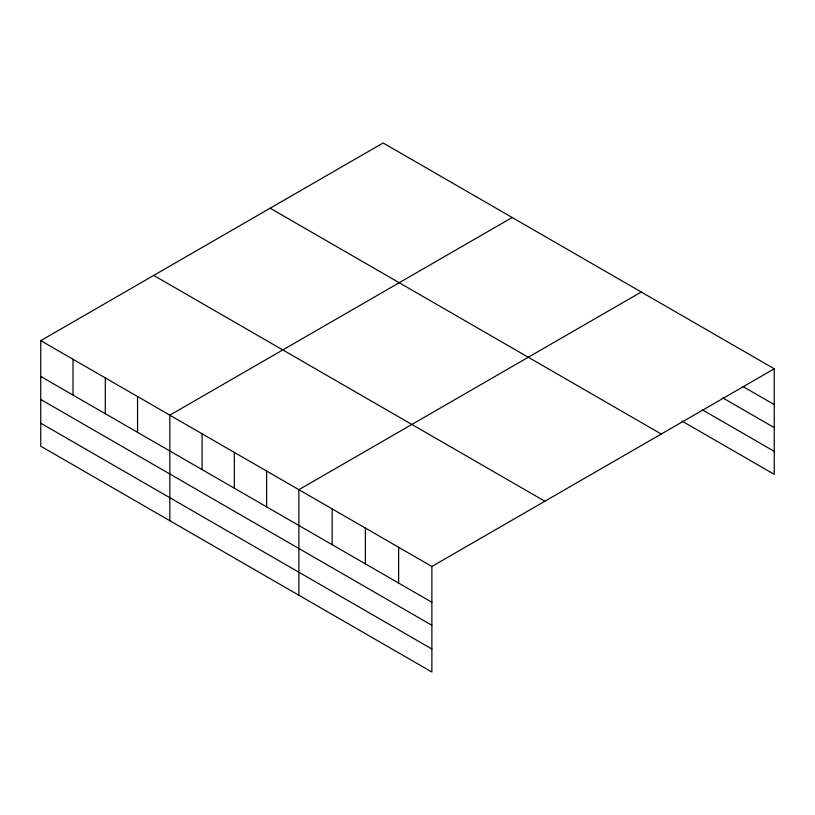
<?xml version="1.0" encoding="UTF-8"?>
<svg xmlns="http://www.w3.org/2000/svg" width="815" height="815" viewBox="0 0 815 815"><rect width="100%" height="100%" fill="white"/><g stroke="black" fill="none" stroke-linecap="round" stroke-linejoin="round"><path stroke-width="1.22" d="M40.75 340.65L431.879 566.466L431.879 672.018L40.75 446.202L40.75 340.65L383.121 142.982L774.25 368.798L774.25 474.35L682.023 421.1M512.197 217.503L169.826 415.161L169.826 520.724M641.262 292.014L298.891 489.683L298.891 595.245M431.879 566.466L774.25 368.798M743.148 386.646L774.25 404.597M722.773 397.893L774.25 427.62M702.398 409.853L774.25 451.337M270.142 208.212L661.271 434.028M153.729 275.419L544.858 501.235M40.75 376.449L431.879 602.265M40.75 399.472L431.879 625.288M40.75 423.189L431.879 649.005M398.637 547.273L398.637 583.071M365.385 528.069L365.385 563.878M332.143 508.876L332.143 544.685M266.627 471.05L266.627 506.859M234.353 452.427L234.353 488.226M202.089 433.794L202.089 469.603M137.552 396.538L137.552 432.337M105.288 377.905L105.288 413.714M73.014 359.272L73.014 395.081"/></g></svg>
